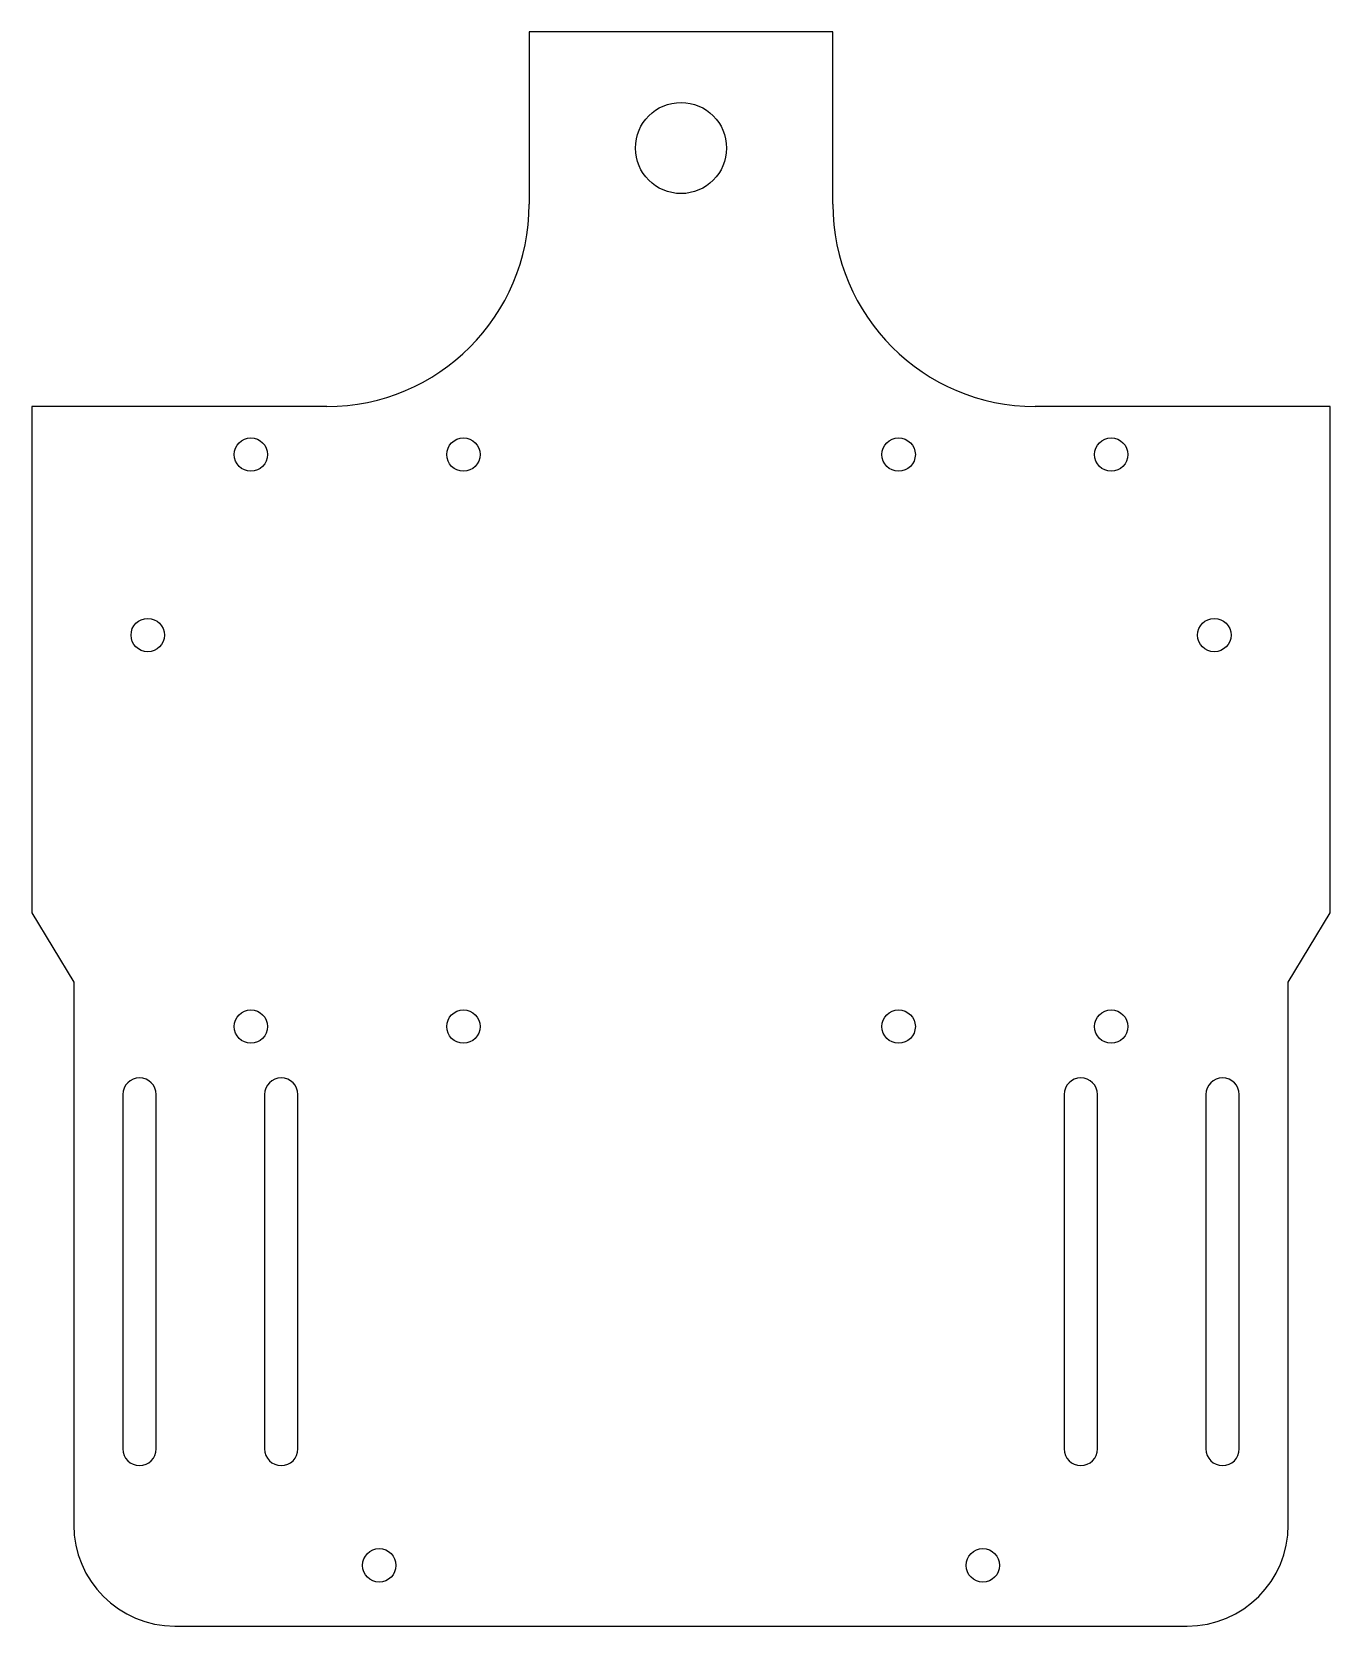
# Model space of a CAD drawing. Header units: millimetres. Extents: x 402 to 531, y 1563 to 1720.
import ezdxf

# ---------------------------------------------------------------- set-up
doc = ezdxf.new("R2010")
doc.units = ezdxf.units.MM

msp = doc.modelspace()

# ---------------------------------------------------------------- linework, layer by layer
at = {"color": 7, "linetype": 'Continuous', "lineweight": 25}
for p, q in [((481.63, 1720.24), (451.63, 1720.24)), ((451.63, 1720.24), (451.63, 1703.24)), ((481.63, 1703.24), (481.63, 1720.24)), ((431.63, 1683.24), (402.5, 1683.24)), ((402.5, 1683.24), (402.5, 1633.24)), ((530.76, 1683.24), (501.63, 1683.24)), ((530.76, 1633.24), (530.76, 1683.24)), ((402.5, 1633.24), (406.63, 1626.39)), ((526.63, 1626.39), (530.76, 1633.24)), ((406.63, 1626.39), (406.63, 1572.77)), ((526.63, 1572.77), (526.63, 1626.39)), ((411.48, 1615.27), (411.48, 1580.27)), ((414.78, 1580.27), (414.78, 1615.27)), ((425.48, 1615.27), (425.48, 1580.27)), ((428.78, 1580.27), (428.78, 1615.27)), ((504.48, 1615.27), (504.48, 1580.27)), ((507.78, 1580.27), (507.78, 1615.27)), ((518.48, 1615.27), (518.48, 1580.27)), ((521.78, 1580.27), (521.78, 1615.27)), ((416.63, 1562.77), (516.63, 1562.77))]:
    msp.add_line(p, q, dxfattribs=at)
for centre, radius in [((466.63, 1708.77), 4.5), ((424.13, 1678.49), 1.65), ((445.13, 1678.49), 1.65), ((488.13, 1678.49), 1.65), ((509.13, 1678.49), 1.65), ((413.94, 1660.66), 1.65), ((519.32, 1660.66), 1.65), ((424.13, 1621.99), 1.65), ((445.13, 1621.99), 1.65), ((488.13, 1621.99), 1.65), ((509.13, 1621.99), 1.65), ((436.81, 1568.77), 1.65), ((496.45, 1568.77), 1.65)]:
    msp.add_circle(centre, radius, dxfattribs=at)
for centre, radius, start, end in [((431.63, 1703.24), 20, 270, 0), ((501.63, 1703.24), 20, 180, 270), ((413.13, 1615.27), 1.65, 0, 180), ((427.13, 1615.27), 1.65, 0, 180), ((506.13, 1615.27), 1.65, 360, 180), ((520.13, 1615.27), 1.65, 360, 180), ((413.13, 1580.27), 1.65, 180, 0), ((427.13, 1580.27), 1.65, 180, 0), ((506.13, 1580.27), 1.65, 180, 360), ((520.13, 1580.27), 1.65, 180, 360), ((416.63, 1572.77), 10, 180, 270), ((516.63, 1572.77), 10, 270, 0)]:
    msp.add_arc(centre, radius, start, end, dxfattribs=at)

doc.saveas('drawing.dxf')
